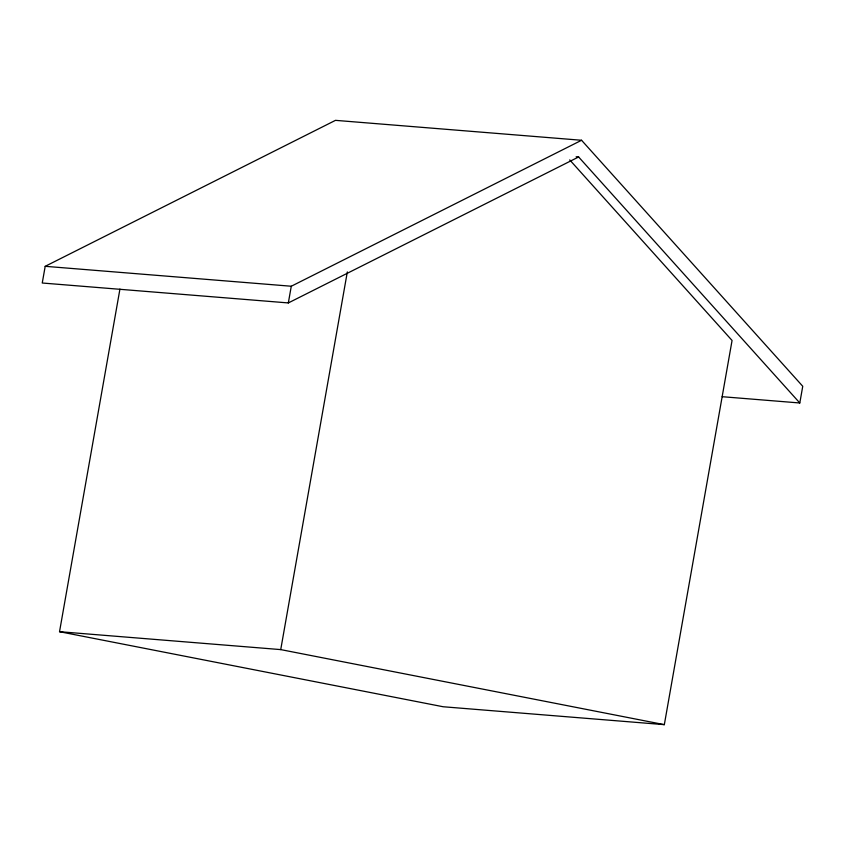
<?xml version="1.0" encoding="UTF-8"?>
<svg xmlns="http://www.w3.org/2000/svg" width="845" height="845" viewBox="0 0 845 845"><rect width="100%" height="100%" fill="white"/><g stroke="black" fill="none" stroke-linecap="round" stroke-linejoin="round"><path stroke-width="1.27" d="M45.197 266.312L42.25 283.012L288.335 302.933L578.624 156.969L799.803 402.98L802.75 386.281L581.571 140.27L335.486 120.349L45.197 266.312L291.282 286.233L581.571 140.27M569.71 159.895L732.066 340.472L664.328 724.651L443.129 706.747L59.53 631.701L119.937 289.064M288.335 302.933L291.282 286.233M59.53 631.701L280.73 649.604L347.327 271.921M576.142 156.769L578.624 156.969M722.158 396.696L799.803 402.98M280.73 649.604L664.328 724.651"/></g></svg>
